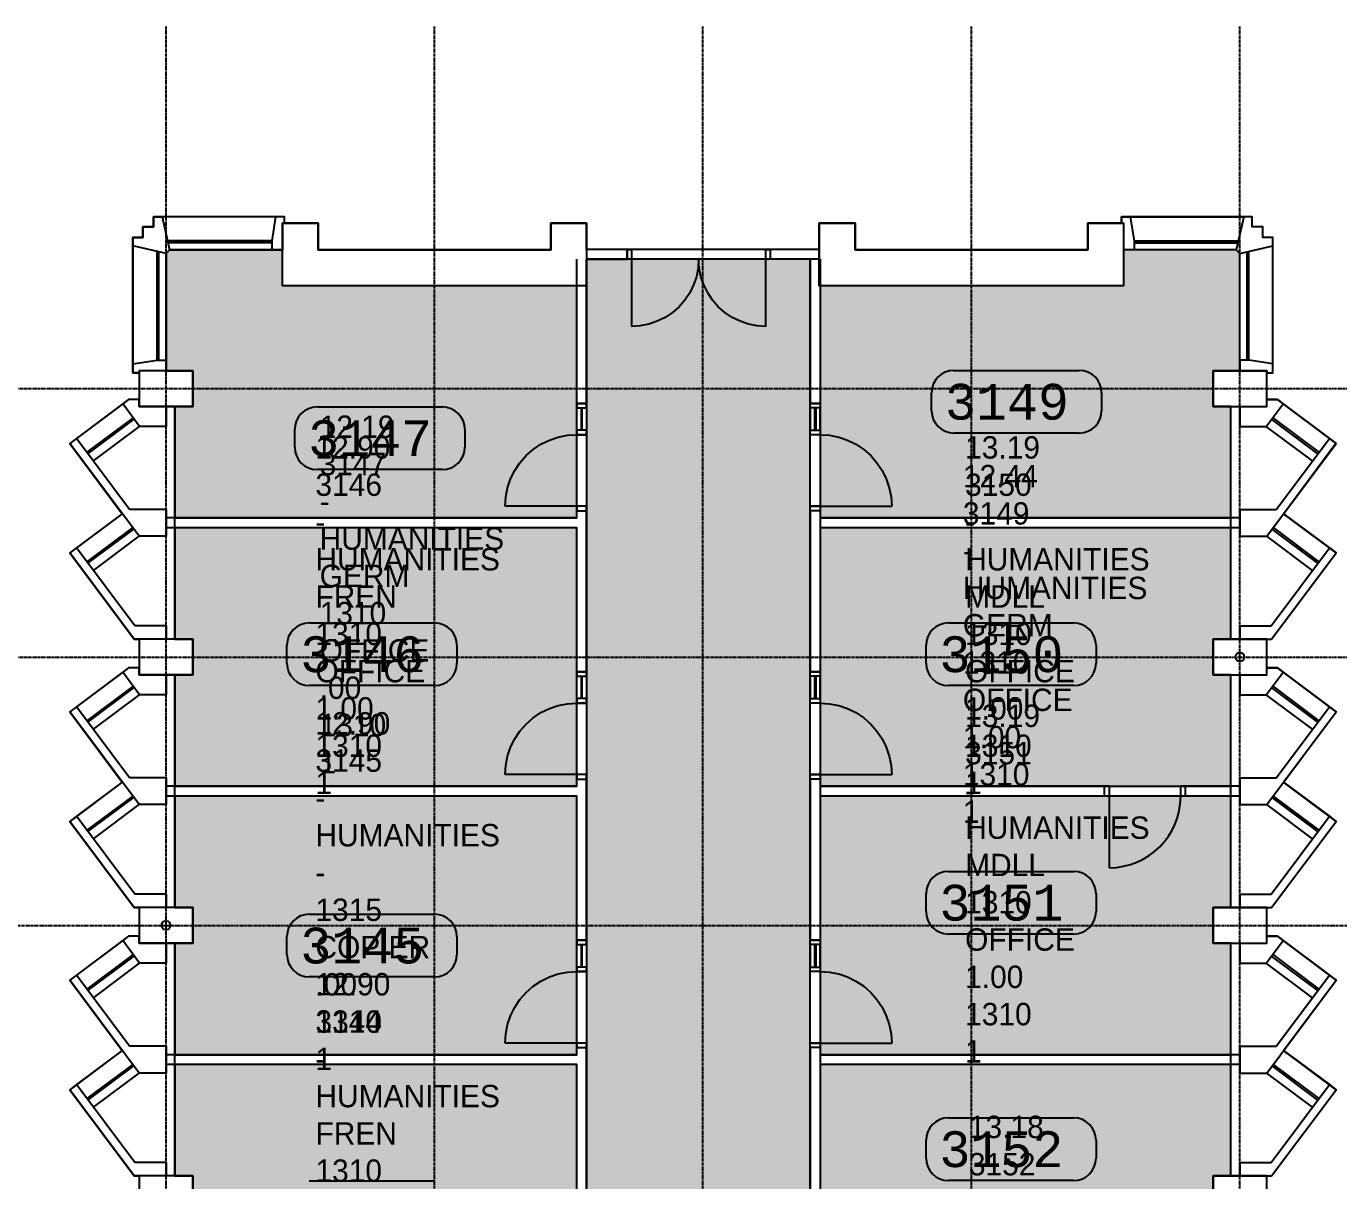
# Model space of a CAD drawing. Header units: millimetres. Extents: x -67062 to 59842, y -55557 to 30708.
# Drawn here: x 14726 to 29393, y 17804 to 30708 of the extents above; entities that cross this region are included whole.
import ezdxf

# ---------------------------------------------------------------- set-up
doc = ezdxf.new("R2010")
doc.units = ezdxf.units.MM
doc.header["$MEASUREMENT"] = 0
doc.linetypes.add('PCENTRE', pattern=[50.8, 31.75, -6.35, 6.35, -6.35])
doc.linetypes.add('PCENTRE2', pattern=[28.575, 19.05, -3.175, 3.175, -3.175])
for name, color, linetype in [('Boundaries_and_building_grids', 140, 'PCENTRE2'), ('BRICK_WALLS_P4', 1, 'CONTINUOUS'), ('COLUMNS_P5', 5, 'CONTINUOUS'), ('DR', 8, 'CONTINUOUS'), ('GROS$', 1, 'CONTINUOUS'), ('HL-TMP', 7, 'CONTINUOUS'), ('RM$', 5, 'CONTINUOUS'), ('RM$TXT', 5, 'CONTINUOUS'), ('SAPSE_P7', 9, 'CONTINUOUS'), ('TEXT', 7, 'CONTINUOUS'), ('WA', 6, 'CONTINUOUS'), ('WA_EXT', 7, 'CONTINUOUS'), ('WN', 4, 'CONTINUOUS')]:
    doc.layers.add(name, color=color, linetype=linetype)
doc.styles.add('MONOTXT', font='monotxt.shx')

msp = doc.modelspace()

# ---------------------------------------------------------------- hatches: boundary and pattern name
at = {"layer": 'HL-TMP', "linetype": 'Continuous', "true_color": 0xffff00}
h = msp.add_hatch(color=2, dxfattribs=at)
h.paths.add_polyline_path([(-10767, -27742), (-10912, -27742), (-10912, -27592), (-11133, -27592), (-11345, -27255), (-13079, -27255), (-13292, -27592), (-13512, -27592), (-13512, -27742), (-13657, -27742), (-13657, -32257), (-12397, -32257), (-10767, -32257)], flags=0)
h.paths.add_polyline_path([(5687, -32042), (5588, -32042), (5588, -31897), (168, -31897), (168, -33127), (168, -34787), (5588, -34787), (5588, -34642), (5687, -34642)], flags=0)
h.paths.add_polyline_path([(5687, -29042), (5588, -29042), (5588, -27252), (4488, -27252), (4488, -27742), (4088, -27742), (4088, -27252), (168, -27252), (168, -30127), (168, -31787), (5588, -31787), (5588, -31642), (5687, -31642)], flags=0)
h.paths.add_polyline_path([(-34822, -41912), (-35819, -41912), (-37657, -41912), (-37657, -46642), (-37512, -46642), (-37512, -46742), (-34912, -46742), (-34912, -46242), (-34822, -46242)], flags=0)
h.paths.add_polyline_path([(-30234, -41912), (-31197, -41912), (-34712, -41912), (-34712, -46242), (-34512, -46242), (-34512, -46742), (-31912, -46742), (-31912, -46642), (-31512, -46642), (-31512, -46742), (-30234, -46741)], flags=0)
h.paths.add_polyline_path([(-25767, -41912), (-28197, -41912), (-30124, -41912), (-30124, -46741), (-28912, -46742), (-28912, -46642), (-28512, -46642), (-28512, -46742), (-25912, -46742), (-25912, -46642), (-25767, -46642)], flags=0)
h.paths.add_polyline_path([(-22767, -41912), (-25197, -41912), (-25657, -41912), (-25657, -46642), (-25512, -46642), (-25512, -46742), (-22912, -46742), (-22912, -46642), (-22767, -46642)], flags=0)
h.paths.add_polyline_path([(-19767, -41912), (-22197, -41912), (-22657, -41912), (-22657, -46642), (-22512, -46642), (-22512, -46742), (-19912, -46742), (-19912, -46642), (-19767, -46642)], flags=0)
h.paths.add_polyline_path([(-16767, -41912), (-19197, -41912), (-19657, -41912), (-19657, -46642), (-19512, -46642), (-19512, -46742), (-16912, -46742), (-16912, -46642), (-16767, -46642)], flags=0)
h.paths.add_polyline_path([(-13767, -41912), (-16197, -41912), (-16657, -41912), (-16657, -46642), (-16512, -46642), (-16512, -46742), (-13912, -46742), (-13912, -46642), (-13767, -46642)], flags=0)
h.paths.add_polyline_path([(-10767, -41912), (-13197, -41912), (-13657, -41912), (-13657, -46642), (-13512, -46642), (-13512, -46742), (-10912, -46742), (-10912, -46642), (-10767, -46642)], flags=0)
h.paths.add_polyline_path([(-7767, -41912), (-10197, -41912), (-10657, -41912), (-10657, -46642), (-10512, -46642), (-10512, -46742), (-7912, -46742), (-7912, -46642), (-7767, -46642)], flags=0)
h.paths.add_polyline_path([(-4767, -41912), (-7197, -41912), (-7657, -41912), (-7657, -46642), (-7512, -46642), (-7512, -46742), (-4912, -46742), (-4912, -46642), (-4767, -46642)], flags=0)
h.paths.add_polyline_path([(-1767, -41912), (-4197, -41912), (-4657, -41912), (-4657, -46642), (-4512, -46642), (-4512, -46742), (-1912, -46742), (-1912, -46242), (-1767, -46242)], flags=0)
h.paths.add_polyline_path([(1233, -42397), (-1050, -42397), (-1657, -42397), (-1657, -46242), (-1512, -46242), (-1512, -46742), (1088, -46742), (1088, -46642), (1233, -46642)], flags=0)
h.paths.add_polyline_path([(5688, -42542), (5588, -42542), (5588, -42142), (5688, -42142), (5688, -40897), (168, -40897), (168, -42127), (168, -42287), (1343, -42287), (1343, -46642), (1488, -46642), (1488, -46742), (4088, -46742), (4088, -46642), (4488, -46642), (4488, -46742), (5648, -46742), (5687, -46702), (5687, -45542), (5588, -45542), (5588, -45142), (5688, -45142)], flags=0)
h.paths.add_polyline_path([(5588, -37897), (168, -37897), (168, -39127), (168, -40787), (5688, -40787), (5688, -39542), (5588, -39542)], flags=0)
h.paths.add_polyline_path([(-61767, -37877), (-60072, -37877), (-60072, -36887), (-60072, -36397), (-64412, -36397), (-64412, -36542), (-64612, -36542), (-64612, -39142), (-64412, -39142), (-64412, -39542), (-64712, -39542), (-64712, -40852), (-64673, -40892), (-63412, -40892), (-63412, -40492), (-61767, -40492)], flags=0)
h.paths.add_polyline_path([(-60072, -33842), (-60072, -33397), (-64412, -33397), (-64412, -33542), (-64612, -33542), (-64612, -36142), (-64412, -36142), (-64412, -36287), (-60072, -36287)], flags=0)
h.paths.add_polyline_path([(-60072, -30827), (-60072, -30397), (-64412, -30397), (-64412, -30542), (-64612, -30542), (-64612, -33142), (-64412, -33142), (-64412, -33287), (-60072, -33287)], flags=0)
h.paths.add_polyline_path([(-60072, -27857), (-60072, -27397), (-64412, -27397), (-64412, -27542), (-64612, -27542), (-64612, -30142), (-64412, -30142), (-64412, -30287), (-60072, -30287)], flags=0)
h.paths.add_polyline_path([(-60072, -24857), (-60072, -24397), (-64412, -24397), (-64412, -24542), (-64612, -24542), (-64612, -27142), (-64412, -27142), (-64412, -27287), (-60072, -27287)], flags=0)
h.paths.add_polyline_path([(-60072, -21857), (-60072, -21397), (-64412, -21397), (-64412, -21542), (-64612, -21542), (-64612, -24142), (-64412, -24142), (-64412, -24287), (-60072, -24287)], flags=0)
h.paths.add_polyline_path([(-60072, -18857), (-60072, -18397), (-64412, -18397), (-64412, -18542), (-64612, -18542), (-64612, -21142), (-64412, -21142), (-64412, -21287), (-60072, -21287)], flags=0)
h.paths.add_polyline_path([(-60072, -15857), (-60072, -15397), (-64412, -15397), (-64412, -15542), (-64612, -15542), (-64612, -18142), (-64412, -18142), (-64412, -18287), (-60072, -18287)], flags=0)
h.paths.add_polyline_path([(-60072, -12857), (-60072, -12397), (-64412, -12397), (-64412, -12542), (-64612, -12542), (-64612, -15142), (-64412, -15142), (-64412, -15287), (-60072, -15287)], flags=0)
h.paths.add_polyline_path([(-60072, -9857), (-60072, -9397), (-64412, -9397), (-64412, -9542), (-64612, -9542), (-64612, -12142), (-64412, -12142), (-64412, -12287), (-60072, -12287)], flags=0)
h.paths.add_polyline_path([(-60072, -6857), (-60072, -6397), (-64412, -6397), (-64412, -6542), (-64612, -6542), (-64612, -9142), (-64412, -9142), (-64412, -9287), (-60072, -9287)], flags=0)
h.paths.add_polyline_path([(-60072, -3827), (-60072, -3397), (-64412, -3397), (-64412, -3542), (-64612, -3542), (-64612, -6142), (-64412, -6142), (-64412, -6287), (-60072, -6287)], flags=0)
h.paths.add_polyline_path([(-60072, -827), (-60072, -252), (-64412, -252), (-64412, -542), (-64612, -542), (-64612, -3142), (-64412, -3142), (-64412, -3287), (-60072, -3287)], flags=0)
h.paths.add_polyline_path([(-60072, 2143), (-60072, 2603), (-64412, 2603), (-64412, 2458), (-64612, 2458), (-64612, 308), (-64412, 308), (-64412, -142), (-60072, -142)], flags=0)
h.paths.add_polyline_path([(-60072, 5143), (-60072, 5603), (-64412, 5603), (-64412, 5458), (-64612, 5458), (-64612, 2858), (-64412, 2858), (-64412, 2713), (-60072, 2713)], flags=0)
h.paths.add_polyline_path([(-60072, 8143), (-60072, 8603), (-64412, 8603), (-64412, 8458), (-64612, 8458), (-64612, 5858), (-64412, 5858), (-64412, 5713), (-60072, 5713)], flags=0)
h.paths.add_polyline_path([(-60072, 11143), (-60072, 11603), (-64412, 11603), (-64412, 11458), (-64612, 11458), (-64612, 8858), (-64412, 8858), (-64412, 8713), (-60072, 8713)], flags=0)
h.paths.add_polyline_path([(-60072, 14143), (-60072, 14603), (-64412, 14603), (-64412, 14458), (-64612, 14458), (-64612, 11858), (-64412, 11858), (-64412, 11713), (-60072, 11713)], flags=0)
h.paths.add_polyline_path([(-64612, 17458), (-64612, 14858), (-64412, 14858), (-64412, 14713), (-60072, 14713), (-60072, 17603), (-64412, 17603), (-64412, 17458)], flags=0)
h.paths.add_polyline_path([(-64612, 20458), (-64612, 17858), (-64412, 17858), (-64412, 17713), (-60072, 17713), (-60072, 19213), (-60122, 19213), (-60122, 20603), (-64412, 20603), (-64412, 20458)], flags=0)
h.paths.add_polyline_path([(-60122, 23143), (-60122, 23603), (-64412, 23603), (-64412, 23458), (-64612, 23458), (-64612, 20858), (-64412, 20858), (-64412, 20713), (-60122, 20713)], flags=0)
h.paths.add_polyline_path([(-60122, 27808), (-63412, 27808), (-63412, 28208), (-63530, 28208), (-64673, 28208), (-64712, 28168), (-64712, 26858), (-64412, 26858), (-64412, 26458), (-64612, 26458), (-64612, 23858), (-64412, 23858), (-64412, 23713), (-60122, 23713), (-60122, 25343)], flags=0)
h.paths.add_polyline_path([(-52812, 26458), (-53012, 26458), (-53012, 26858), (-52713, 26858), (-52713, 28168), (-52752, 28208), (-54012, 28208), (-54012, 27808), (-57302, 27808), (-57302, 25343), (-57302, 23713), (-53012, 23713), (-53012, 23858), (-52812, 23858)], flags=0)
h.paths.add_polyline_path([(-52812, 23458), (-53012, 23458), (-53012, 23603), (-57302, 23603), (-57302, 22343), (-57302, 20713), (-53012, 20713), (-53012, 20858), (-52812, 20858)], flags=0)
h.paths.add_polyline_path([(-52713, -33542), (-53012, -33542), (-53012, -33397), (-57352, -33397), (-57352, -34642), (-57352, -36287), (-53012, -36287), (-53012, -36142), (-52712, -36142)], flags=0)
h.paths.add_polyline_path([(-52712, -36542), (-53012, -36542), (-53012, -36397), (-57352, -36397), (-57352, -37687), (-57352, -37877), (-55647, -37877), (-55647, -40492), (-54002, -40492), (-54002, -40892), (-52752, -40892), (-52713, -40852), (-52713, -39542), (-53012, -39542), (-53012, -39142), (-52712, -39142)], flags=0)
h.paths.add_polyline_path([(-55757, -37987), (-58957, -37987), (-61657, -37987), (-61657, -40492), (-60012, -40492), (-60012, -40892), (-59798, -40892), (-59332, -41358), (-59185, -41419), (-58229, -41419), (-58083, -41358), (-57616, -40892), (-57402, -40892), (-57402, -40492), (-55757, -40492)], flags=0)
h.paths.add_polyline_path([(-53012, 11858), (-52812, 11858), (-52812, 14458), (-53012, 14458), (-53012, 14603), (-57352, 14603), (-57352, 10343), (-57352, 10213), (-52812, 10213), (-52812, 11458), (-53012, 11458)], flags=0)
h.paths.add_polyline_path([(-52687, -542), (-57352, -542), (-57352, -1627), (-57352, -4787), (-52687, -4787), (-52687, -3542), (-53012, -3542), (-53012, -3142), (-52687, -3142)], flags=0)
h.paths.add_polyline_path([(20878, 14143), (20878, 16103), (16388, 16103), (16388, 14858), (16588, 14858), (16588, 14458), (16388, 14458), (16388, 13213), (20878, 13213)], flags=0)
h.paths.add_polyline_path([(20878, 19103), (16388, 19103), (16388, 17858), (16588, 17858), (16588, 17458), (16388, 17458), (16388, 16213), (20878, 16213), (20878, 17143)], flags=0)
h.paths.add_polyline_path([(28288, -542), (27988, -542), (27988, 53), (23598, 53), (23598, -1692), (23598, -3287), (27988, -3287), (27988, -3142), (28288, -3142)], flags=0)
h.paths.add_polyline_path([(20878, 25103), (16388, 25103), (16388, 23858), (16588, 23858), (16588, 23458), (16388, 23458), (16388, 22213), (20878, 22213), (20878, 23143)], flags=0)
h.paths.add_polyline_path([(20878, 27808), (17588, 27808), (17588, 28208), (16327, 28208), (16288, 28168), (16288, 26858), (16588, 26858), (16588, 26458), (16388, 26458), (16388, 25213), (20878, 25213), (20878, 26143)], flags=0)
h.paths.add_polyline_path([(28188, 26458), (27988, 26458), (27988, 26858), (28288, 26858), (28288, 28168), (28248, 28208), (26988, 28208), (26988, 27808), (23598, 27808), (23598, 25343), (23598, 25213), (28188, 25213)], flags=0)
h.paths.add_polyline_path([(27988, 23858), (28188, 23858), (28188, 25103), (23598, 25103), (23598, 22343), (23598, 22213), (28188, 22213), (28188, 23458), (27988, 23458)], flags=0)
h.paths.add_polyline_path([(28188, 20458), (27988, 20458), (27988, 20858), (28188, 20858), (28188, 22103), (23598, 22103), (23598, 19343), (23598, 19213), (28188, 19213)], flags=0)
h.paths.add_polyline_path([(28188, 19103), (23598, 19103), (23598, 16343), (23598, 16213), (28188, 16213), (28188, 17458), (27988, 17458), (27988, 17858), (28188, 17858)], flags=0)
h.paths.add_polyline_path([(28188, 16103), (23598, 16103), (23598, 13343), (23598, 13343), (23598, 13213), (28188, 13213), (28188, 14458), (27988, 14458), (27988, 14858), (28188, 14858)], flags=0)
h.paths.add_polyline_path([(27988, 11858), (28188, 11858), (28188, 13103), (23598, 13103), (23598, 10343), (23598, 10213), (28188, 10213), (28188, 11458), (27988, 11458)], flags=0)
h.paths.add_polyline_path([(27988, 8858), (28188, 8858), (28188, 10103), (23598, 10103), (23598, 7343), (23598, 7180), (28287, 7180), (28288, 8458), (27988, 8458)], flags=0)
h.paths.add_polyline_path([(28287, 7070), (23598, 7070), (23598, 4343), (23598, 4246), (28287, 4248), (28288, 5458), (27988, 5458), (27988, 5858), (28288, 5858)], flags=0)
h.paths.add_polyline_path([(20928, -9397), (16588, -9397), (16588, -9542), (16263, -9542), (16263, -12142), (16588, -12142), (16588, -12287), (20928, -12287), (20928, -11247)], flags=0)
h.paths.add_polyline_path([(20928, -12802), (20928, -12397), (16588, -12397), (16588, -12542), (16263, -12542), (16263, -15142), (16588, -15142), (16588, -15287), (20928, -15287)], flags=0)
h.paths.add_polyline_path([(20928, -15802), (20928, -15397), (16588, -15397), (16588, -15542), (16263, -15542), (16263, -18142), (16588, -18142), (16588, -18342), (20928, -18342)], flags=0)
h.paths.add_polyline_path([(20928, -18857), (20928, -18452), (16588, -18452), (16588, -18542), (16263, -18542), (16263, -21142), (16588, -21142), (16588, -21287), (20928, -21287)], flags=0)
h.paths.add_polyline_path([(20928, -21857), (20928, -21397), (16588, -21397), (16588, -21542), (16263, -21542), (16263, -24142), (16588, -24142), (16588, -24287), (20928, -24287)], flags=0)
h.paths.add_polyline_path([(20668, -27857), (20668, -27397), (16588, -27397), (16588, -29042), (16288, -29042), (16288, -30142), (16588, -30142), (16588, -30287), (20668, -30287)], flags=0)
h.paths.add_polyline_path([(20668, -30827), (20668, -30397), (16588, -30397), (16588, -30542), (16288, -30542), (16288, -33142), (16588, -33142), (16588, -33287), (20668, -33287)], flags=0)
h.paths.add_polyline_path([(20668, -33857), (20668, -33397), (16588, -33397), (16588, -33542), (16288, -33542), (16288, -36142), (16588, -36142), (16588, -36287), (20668, -36287)], flags=0)
h.paths.add_polyline_path([(20668, -36887), (20668, -36397), (16588, -36397), (16588, -36542), (16288, -36542), (16288, -39142), (16588, -39142), (16588, -39542), (16288, -39542), (16288, -40852), (16327, -40892), (17578, -40892), (17578, -40492), (19223, -40492), (19223, -37877), (20668, -37877)], flags=0)
h.paths.add_polyline_path([(25233, -37987), (22033, -37987), (19333, -37987), (19333, -40492), (20978, -40492), (20978, -40892), (21192, -40892), (21658, -41358), (21805, -41419), (22761, -41419), (22907, -41358), (23140, -41125), (23374, -40892), (23588, -40892), (23588, -40492), (25233, -40492)], flags=0)
h.paths.add_polyline_path([(28188, -36542), (27988, -36542), (27988, -36397), (23898, -36397), (23898, -37687), (23898, -37877), (25343, -37877), (25343, -40492), (26988, -40492), (26988, -40892), (28248, -40892), (28288, -40852), (28288, -39542), (27988, -39542), (27988, -39142), (28188, -39142)], flags=0)
h.paths.add_polyline_path([(28188, -33542), (27988, -33542), (27988, -33397), (23898, -33397), (23898, -34657), (23898, -36287), (27988, -36287), (27988, -36142), (28188, -36142)], flags=0)
h.paths.add_polyline_path([(28188, -30542), (27988, -30542), (27988, -30397), (23898, -30397), (23898, -31627), (23898, -33287), (27988, -33287), (27988, -33142), (28188, -33142)], flags=0)
h.paths.add_polyline_path([(28188, -27542), (27988, -27542), (27988, -27397), (23898, -27397), (23898, -28657), (23898, -30287), (27988, -30287), (27988, -30142), (28188, -30142)], flags=0)
h.paths.add_polyline_path([(28188, -24542), (27988, -24542), (27988, -24397), (23898, -24397), (23898, -25657), (23898, -27287), (27988, -27287), (27988, -27142), (28188, -27142)], flags=0)
h.paths.add_polyline_path([(28188, -21542), (27988, -21542), (27988, -21397), (23898, -21397), (23898, -22657), (23898, -24287), (27988, -24287), (27988, -24142), (28188, -24142)], flags=0)
h.paths.add_polyline_path([(28188, -18542), (27988, -18542), (27988, -18397), (23898, -18397), (23898, -19657), (23898, -21287), (27988, -21287), (27988, -21142), (28188, -21142)], flags=0)
h.paths.add_polyline_path([(28188, -15542), (27988, -15542), (27988, -15142), (28188, -15142), (28188, -13897), (23898, -13897), (23898, -15157), (23898, -18287), (27988, -18287), (27988, -18142), (28188, -18142)], flags=0)
h.paths.add_polyline_path([(28188, -9542), (27988, -9542), (27988, -9397), (23898, -9397), (23898, -10657), (23898, -13787), (28188, -13787), (28188, -12542), (27988, -12542), (27988, -12142), (28188, -12142)], flags=0)
h.paths.add_polyline_path([(28288, -6542), (27988, -6542), (27988, -6142), (28288, -6142), (28288, -3542), (27988, -3542), (27988, -3397), (23898, -3397), (23898, -4657), (23898, -9287), (27988, -9287), (27988, -9142), (28288, -9142)], flags=0)
at = {"layer": 'HL-TMP', "linetype": 'Continuous', "true_color": 0x666666}
h = msp.add_hatch(color=251, dxfattribs=at)
h.paths.add_polyline_path([(-16822, -34092), (-19602, -34092), (-19602, -34882), (-19602, -40092), (-17412, -40092), (-16822, -40092), (-16822, -38882)], flags=0)
h.paths.add_polyline_path([(14588, 6341), (14422, 6741), (13621, 7542), (13221, 7708), (8855, 7708), (8455, 7542), (7653, 6741), (7488, 6341), (7488, 4358), (14588, 4358)], flags=0)
h.paths.add_polyline_path([(-43912, 6341), (-44078, 6741), (-44879, 7542), (-45279, 7708), (-49645, 7708), (-50045, 7542), (-50847, 6741), (-51012, 6341), (-51012, 4358), (-43912, 4358)], flags=0)
h.paths.add_polyline_path([(-43912, -27542), (-51012, -27542), (-51012, -29525), (-50847, -29925), (-50045, -30726), (-49645, -30892), (-45279, -30892), (-44879, -30726), (-44078, -29925), (-43912, -29525)], flags=0)
h.paths.add_polyline_path([(14588, -27542), (7488, -27542), (7488, -29525), (7653, -29925), (8455, -30726), (8855, -30892), (13221, -30892), (13621, -30726), (14422, -29925), (14588, -29525)], flags=0)
h.paths.add_polyline_path([(-10822, -34092), (-13982, -34092), (-13982, -39982), (-12402, -39982), (-10822, -39982)], flags=0)
h.paths.add_polyline_path([(23488, 4343), (23488, 7343), (23488, 10343), (23488, 13343), (23488, 16343), (23488, 19343), (23488, 22343), (23488, 25343), (23488, 28103), (20988, 28103), (20988, 26143), (20988, 23143), (20988, 20143), (20988, 17143), (20988, 14143), (20988, 12736), (20988, 11331), (20988, 9928), (20988, 6811), (20988, 5308), (20988, 3958), (20183, 3958), (16313, 3958), (16313, 2933), (16313, 308), (20928, 308), (20928, -92), (21391, -92), (22991, -92), (23488, -92), (23488, 1343)], flags=0)
h.paths.add_polyline_path([(21038, -202), (21038, -24397), (16588, -24397), (16588, -24542), (14813, -24542), (14813, -27142), (16588, -27142), (16588, -27287), (20778, -27287), (20778, -37877), (23788, -37877), (23788, -3397), (23488, -3397), (23488, -202)], flags=0)
h.paths.add_polyline_path([(-1767, -24542), (-1767, -27142), (7263, -27142), (7263, -24542)], flags=0)
h.paths.add_polyline_path([(-1512, -27252), (58, -27252), (58, -32367), (-1512, -32367)], flags=0)
h.paths.add_polyline_path([(-10602, -33982), (-10602, -40202), (-9322, -40202), (-9322, -33982)], flags=0)
h.paths.add_polyline_path([(-34912, -32367), (-34912, -33982), (58, -33982), (58, -32367)], flags=0)
h.paths.add_polyline_path([(58, -38327), (58, -34092), (-1512, -34092), (-1512, -40202), (-1657, -40202), (-1657, -41752), (-1657, -42287), (-1050, -42287), (58, -42287), (58, -42127), (58, -39127)], flags=0)
h.paths.add_polyline_path([(-1767, -40202), (-2903, -40202), (-8302, -40202), (-9212, -40202), (-9212, -41752), (-9212, -41802), (-7197, -41802), (-4197, -41802), (-1767, -41802), (-1767, -41752)], flags=0)
h.paths.add_polyline_path([(-37712, -40202), (-37712, -41802), (-9322, -41802), (-9322, -40202), (-14202, -40202), (-14202, -39602), (-16602, -39602), (-16602, -40202), (-19822, -40202), (-19822, -39602), (-22222, -39602), (-22222, -40202)], flags=0)
h.paths.add_polyline_path([(-36512, -27252), (-36512, -40202), (-34912, -40202), (-34912, -27252)], flags=0)
h.paths.add_polyline_path([(-31602, -33982), (-30322, -33982), (-30322, -40202), (-31602, -40202)], flags=0)
h.paths.add_polyline_path([(-43687, -24542), (-43687, -27142), (-34712, -27142), (-34712, -24542)], flags=0)
h.paths.add_polyline_path([(-59962, 14603), (-59962, -37877), (-57462, -37877), (-57462, -27142), (-51237, -27142), (-51237, -24542), (-57462, -24542), (-57462, -142), (-57352, -142), (-57352, 308), (-52737, 308), (-52737, 3958), (-57462, 3958), (-57462, 14603)], flags=0)
h.paths.add_polyline_path([(-57412, 25343), (-57412, 28103), (-60012, 28103), (-60012, 25343), (-60012, 23143), (-60012, 20143), (-60012, 19213), (-59962, 19213), (-59962, 17143), (-59962, 14713), (-57462, 14713), (-57462, 16213), (-57412, 16213), (-57412, 16343), (-57412, 19343), (-57412, 22343)], flags=0)
h.paths.add_polyline_path([(-43687, 3958), (-43687, -142), (-42412, -142), (-42412, 1158), (-34712, 1158), (-34712, -142), (-31912, -142), (-31912, 8), (-31512, 8), (-31512, -92), (-31292, -92), (-31079, -429), (-29345, -429), (-29133, -92), (-28912, -92), (-28912, 58), (-28512, 58), (-28512, -92), (-28292, -92), (-28079, -429), (-26345, -429), (-26133, -92), (-25912, -92), (-25912, 58), (-25512, 58), (-25512, -92), (-25292, -92), (-25079, -429), (-23345, -429), (-23133, -92), (-22912, -92), (-22912, 58), (-22512, 58), (-22512, -92), (-22292, -92), (-22079, -429), (-20345, -429), (-20133, -92), (-19912, -92), (-19912, 58), (-19512, 58), (-19512, -92), (-19292, -92), (-19079, -429), (-17345, -429), (-17133, -92), (-16912, -92), (-16912, 58), (-16512, 58), (-16512, -92), (-16292, -92), (-16079, -429), (-14345, -429), (-14133, -92), (-13912, -92), (-13912, 58), (-13512, 58), (-13512, -92), (-13292, -92), (-13079, -429), (-11345, -429), (-11133, -92), (-10912, -92), (-10912, 58), (-10512, 58), (-10512, -92), (-10292, -92), (-10079, -429), (-8345, -429), (-8133, -92), (-7912, -92), (-7912, 58), (-7512, 58), (-7512, -92), (-7292, -92), (-7079, -429), (-5345, -429), (-5133, -92), (-4912, -92), (-4912, 8), (-1767, 8), (-1767, 1158), (5988, 1158), (5988, -142), (7263, -142), (7263, 3958)], flags=0)
h.paths.add_polyline_path([(-32062, -142), (-34712, -142), (-34712, -27142), (-31787, -27142), (-31787, -26921), (-31575, -26709), (-31575, -24975), (-31787, -24763), (-31787, -24542), (-32312, -24542), (-32312, -24142), (-31787, -24142), (-31787, -23921), (-31575, -23709), (-31575, -21975), (-31787, -21763), (-31787, -21542), (-32312, -21542), (-32312, -21142), (-31787, -21142), (-31787, -20921), (-31575, -20709), (-31575, -18975), (-31787, -18763), (-31787, -18542), (-32312, -18542), (-32312, -18142), (-31787, -18142), (-31787, -17921), (-31575, -17709), (-31575, -15975), (-31787, -15763), (-31787, -15542), (-32312, -15542), (-32312, -15142), (-31787, -15142), (-31787, -14921), (-31575, -14709), (-31575, -12975), (-31787, -12763), (-31787, -12542), (-32312, -12542), (-32312, -12142), (-31787, -12142), (-31787, -11921), (-31575, -11709), (-31575, -9975), (-31787, -9763), (-31787, -9542), (-32312, -9542), (-32312, -9142), (-31787, -9142), (-31787, -8921), (-31575, -8709), (-31575, -6975), (-31787, -6763), (-31787, -6542), (-32312, -6542), (-32312, -6142), (-31787, -6142), (-31787, -5921), (-31575, -5709), (-31575, -3975), (-31787, -3763), (-31787, -3542), (-32312, -3542), (-32312, -3142), (-31787, -3142), (-31787, -2921), (-31575, -2709), (-31575, -975), (-31787, -763), (-31787, -542), (-32062, -542)], flags=0)
h.paths.add_polyline_path([(-4637, -27142), (-1767, -27142), (-1767, 8), (-4512, 8), (-4512, -142), (-4362, -142), (-4362, -542), (-4637, -542), (-4637, -763), (-4849, -975), (-4849, -2709), (-4637, -2921), (-4637, -3142), (-4312, -3142), (-4312, -3542), (-4637, -3542), (-4637, -3763), (-4849, -3975), (-4849, -5709), (-4637, -5921), (-4637, -6142), (-4312, -6142), (-4312, -6542), (-4637, -6542), (-4637, -6763), (-4849, -6975), (-4849, -8709), (-4637, -8921), (-4637, -9142), (-4312, -9142), (-4312, -9542), (-4637, -9542), (-4637, -9763), (-4849, -9975), (-4849, -11709), (-4637, -11921), (-4637, -12142), (-4312, -12142), (-4312, -12542), (-4637, -12542), (-4637, -12763), (-4849, -12975), (-4849, -14709), (-4637, -14921), (-4637, -15142), (-4312, -15142), (-4312, -15542), (-4637, -15542), (-4637, -15763), (-4849, -15975), (-4849, -17709), (-4637, -17921), (-4637, -18142), (-4312, -18142), (-4312, -18542), (-4637, -18542), (-4637, -18763), (-4849, -18975), (-4849, -20709), (-4637, -20921), (-4637, -21142), (-4312, -21142), (-4312, -21542), (-4637, -21542), (-4637, -21763), (-4849, -21975), (-4849, -23709), (-4637, -23921), (-4637, -24142), (-4312, -24142), (-4312, -24542), (-4637, -24542), (-4637, -24763), (-4849, -24975), (-4849, -26709), (-4637, -26921)], flags=0)
h.paths.add_polyline_path([(33, 3958), (1033, 3958), (1033, 5658), (1233, 5658), (1233, 12958), (33, 12958)], flags=0)
at = {"layer": 'HL-TMP', "linetype": 'Continuous', "true_color": 0xcccc66}
h = msp.add_hatch(color=53, dxfattribs=at)
h.paths.add_polyline_path([(20878, 22103), (16388, 22103), (16388, 20858), (16588, 20858), (16588, 20458), (16388, 20458), (16388, 19213), (20878, 19213), (20878, 20143)], flags=0)
h.paths.add_polyline_path([(20928, -8192), (20928, -7897), (16263, -7897), (16263, -9142), (16588, -9142), (16588, -9287), (20928, -9287)], flags=0)

# ---------------------------------------------------------------- linework, layer by layer
at = {"layer": 'Boundaries_and_building_grids', "color": 140, "linetype": 'PCENTRE', "lineweight": -3}
for p, q in [((16288, -43392), (16288, 30708)), ((19288, -43392), (19288, 30708)), ((22288, -43392), (22288, 30708)), ((25288, -43392), (25288, 30708)), ((28288, -43392), (28288, 30708)), ((13788, 26658), (30638, 26658)), ((13788, 23658), (30638, 23658)), ((-67062, 20658), (30638, 20658))]:
    msp.add_line(p, q, dxfattribs=at)
at = {"layer": 'BRICK_WALLS_P4', "linetype": 'Continuous'}
for p, q in [((21440, 28213), (20988, 28213)), ((20988, 28213), (20988, 28103)), ((21440, 28213), (21440, 28103)), ((23588, 28213), (23040, 28213)), ((23040, 28213), (23040, 28103)), ((23588, 28213), (23588, 28103)), ((20988, 28103), (20988, 28103)), ((20988, 28103), (21440, 28103)), ((23538, 28103), (23040, 28103)), ((23588, 28103), (23488, 28103))]:
    msp.add_line(p, q, dxfattribs=at)
at = {"layer": 'COLUMNS_P5', "linetype": 'Continuous'}
for points in [[(17588, 28508), (17988, 28508), (17988, 28208), (19278, 28208), (20588, 28208), (20588, 28508), (20988, 28508), (20988, 27808), (17588, 27808)], [(25288, 28208), (26588, 28208), (26588, 28508), (26988, 28508), (26988, 27808), (25288, 27808), (23588, 27808), (23588, 28508), (23988, 28508), (23988, 28208)]]:
    msp.add_lwpolyline(points, close=True, dxfattribs=at)
for points in [[(16588, 26458), (16588, 26858), (15988, 26858), (15988, 26458), (16588, 26458)], [(28588, 26458), (28588, 26858), (27988, 26858), (27988, 26458), (28588, 26458)], [(16588, 23458), (16588, 23858), (15988, 23858), (15988, 23458), (16588, 23458)], [(28588, 23458), (28588, 23858), (27988, 23858), (27988, 23458), (28588, 23458)], [(16588, 20458), (16588, 20858), (15988, 20858), (15988, 20458), (16588, 20458)], [(28588, 20458), (28588, 20858), (27988, 20858), (27988, 20458), (28588, 20458)], [(16588, 17458), (16588, 17858), (15988, 17858), (15988, 17458), (16588, 17458)], [(28588, 17458), (28588, 17858), (27988, 17858), (27988, 17458), (28588, 17458)]]:
    msp.add_lwpolyline(points, dxfattribs=at)
at = {"layer": 'COLUMNS_P5', "linetype": 'Continuous', "lineweight": -3}
for centre in [(28288, 23658), (16288, 20658)]:
    msp.add_circle(centre, 50, dxfattribs=at)
at = {"layer": 'DR', "linetype": 'Continuous'}
for p, q in [((21490, 28103), (21490, 27353)), ((22990, 27353), (22990, 28103)), ((20878, 26193), (20878, 26443)), ((20928, 26443), (20928, 26193)), ((20938, 26193), (20938, 26443)), ((20988, 26443), (20988, 26193)), ((23488, 26443), (23488, 26193)), ((23538, 26193), (23538, 26443)), ((23548, 26443), (23548, 26193)), ((23598, 26193), (23598, 26443)), ((20878, 25343), (20078, 25343)), ((23598, 25343), (24398, 25343)), ((20878, 23193), (20878, 23443)), ((20928, 23443), (20928, 23193)), ((20938, 23193), (20938, 23443)), ((20988, 23443), (20988, 23193)), ((23488, 23443), (23488, 23193)), ((23538, 23193), (23538, 23443)), ((23548, 23443), (23548, 23193)), ((23598, 23193), (23598, 23443)), ((20878, 22343), (20078, 22343)), ((23598, 22343), (24398, 22343)), ((26827, 22103), (26827, 21303)), ((20878, 20193), (20878, 20443)), ((20928, 20443), (20928, 20193)), ((20938, 20193), (20938, 20443)), ((20988, 20443), (20988, 20193)), ((23488, 20443), (23488, 20193)), ((23538, 20193), (23538, 20443)), ((23548, 20443), (23548, 20193)), ((23598, 20193), (23598, 20443)), ((20878, 19343), (20078, 19343)), ((23598, 19343), (24398, 19343))]:
    msp.add_line(p, q, dxfattribs=at)
at = {"layer": 'DR'}
for p, q in [((22240, 28103), (22234, 28005)), ((22247, 28005), (22240, 28103)), ((22215, 27909), (22183, 27816)), ((22234, 28005), (22215, 27909)), ((22266, 27909), (22247, 28005)), ((22297, 27816), (22266, 27909)), ((22140, 27728), (22085, 27646)), ((22183, 27816), (22140, 27728)), ((22341, 27728), (22297, 27816)), ((22395, 27646), (22341, 27728)), ((22085, 27646), (22021, 27573)), ((22460, 27573), (22395, 27646)), ((21865, 27454), (21777, 27410)), ((21947, 27508), (21865, 27454)), ((22021, 27573), (21947, 27508)), ((22534, 27508), (22460, 27573)), ((22615, 27454), (22534, 27508)), ((22703, 27410), (22615, 27454)), ((21588, 27359), (21490, 27353)), ((21684, 27379), (21588, 27359)), ((21777, 27410), (21684, 27379)), ((22796, 27379), (22703, 27410)), ((22892, 27359), (22796, 27379)), ((22990, 27353), (22892, 27359)), ((20572, 26082), (20671, 26116)), ((20671, 26116), (20773, 26136)), ((20773, 26136), (20878, 26143)), ((23598, 26143), (23702, 26136)), ((23702, 26136), (23805, 26116)), ((23805, 26116), (23904, 26082)), ((20312, 25909), (20391, 25978)), ((20391, 25978), (20478, 26036)), ((20478, 26036), (20572, 26082)), ((23904, 26082), (23998, 26036)), ((23998, 26036), (24085, 25978)), ((24085, 25978), (24163, 25909)), ((20185, 25743), (20243, 25830)), ((20243, 25830), (20312, 25909)), ((24163, 25909), (24232, 25830)), ((24232, 25830), (24291, 25743)), ((20139, 25649), (20185, 25743)), ((24291, 25743), (24337, 25649)), ((20085, 25447), (20105, 25550)), ((20105, 25550), (20139, 25649)), ((24337, 25649), (24370, 25550)), ((24370, 25550), (24391, 25447)), ((20078, 25343), (20085, 25447)), ((24391, 25447), (24398, 25343)), ((20391, 22978), (20478, 23036)), ((20478, 23036), (20572, 23082)), ((20572, 23082), (20671, 23116)), ((20671, 23116), (20773, 23136)), ((20773, 23136), (20878, 23143)), ((23598, 23143), (23702, 23136)), ((23702, 23136), (23805, 23116)), ((23805, 23116), (23904, 23082)), ((23904, 23082), (23998, 23036)), ((23998, 23036), (24085, 22978)), ((20243, 22830), (20312, 22909)), ((20312, 22909), (20391, 22978)), ((24085, 22978), (24163, 22909)), ((24163, 22909), (24232, 22830)), ((20139, 22649), (20185, 22743)), ((20185, 22743), (20243, 22830)), ((24232, 22830), (24291, 22743)), ((24291, 22743), (24337, 22649)), ((20105, 22550), (20139, 22649)), ((24337, 22649), (24370, 22550)), ((20078, 22343), (20085, 22447)), ((20085, 22447), (20105, 22550)), ((24370, 22550), (24391, 22447)), ((24391, 22447), (24398, 22343)), ((20572, 20082), (20671, 20116)), ((20671, 20116), (20773, 20136)), ((20773, 20136), (20878, 20143)), ((23598, 20143), (23702, 20136)), ((23702, 20136), (23805, 20116)), ((23805, 20116), (23904, 20082)), ((20312, 19909), (20391, 19978)), ((20391, 19978), (20478, 20036)), ((20478, 20036), (20572, 20082)), ((23904, 20082), (23998, 20036)), ((23998, 20036), (24085, 19978)), ((24085, 19978), (24163, 19909)), ((20185, 19743), (20243, 19830)), ((20243, 19830), (20312, 19909)), ((24163, 19909), (24232, 19830)), ((24232, 19830), (24291, 19743)), ((20139, 19649), (20185, 19743)), ((24291, 19743), (24337, 19649)), ((20085, 19447), (20105, 19550)), ((20105, 19550), (20139, 19649)), ((24337, 19649), (24370, 19550)), ((24370, 19550), (24391, 19447)), ((20078, 19343), (20085, 19447)), ((24391, 19447), (24398, 19343))]:
    msp.add_line(p, q, dxfattribs=at)
at = {"layer": 'DR', "linetype": 'Continuous'}
for points in [[(21440, 28103), (21440, 28213), (21490, 28213), (21490, 28103), (21440, 28103)], [(22990, 28103), (22990, 28213), (23040, 28213), (23040, 28103), (22990, 28103)], [(20878, 26443), (20988, 26443), (20988, 26493), (20878, 26493), (20878, 26443)], [(23598, 26443), (23488, 26443), (23488, 26493), (23598, 26493), (23598, 26443)], [(20878, 26143), (20988, 26143), (20988, 26193), (20878, 26193), (20878, 26143)], [(23598, 26143), (23488, 26143), (23488, 26193), (23598, 26193), (23598, 26143)], [(20878, 25293), (20988, 25293), (20988, 25343), (20878, 25343), (20878, 25293)], [(23598, 25293), (23488, 25293), (23488, 25343), (23598, 25343), (23598, 25293)], [(20878, 23443), (20988, 23443), (20988, 23493), (20878, 23493), (20878, 23443)], [(23598, 23443), (23488, 23443), (23488, 23493), (23598, 23493), (23598, 23443)], [(20878, 23143), (20988, 23143), (20988, 23193), (20878, 23193), (20878, 23143)], [(23598, 23143), (23488, 23143), (23488, 23193), (23598, 23193), (23598, 23143)], [(20878, 22293), (20988, 22293), (20988, 22343), (20878, 22343), (20878, 22293)], [(23598, 22293), (23488, 22293), (23488, 22343), (23598, 22343), (23598, 22293)], [(26777, 22103), (26777, 22213), (26827, 22213), (26827, 22103), (26777, 22103)], [(27627, 22103), (27627, 22213), (27677, 22213), (27677, 22103), (27627, 22103)], [(20878, 20443), (20988, 20443), (20988, 20493), (20878, 20493), (20878, 20443)], [(23598, 20443), (23488, 20443), (23488, 20493), (23598, 20493), (23598, 20443)], [(20878, 20143), (20988, 20143), (20988, 20193), (20878, 20193), (20878, 20143)], [(23598, 20143), (23488, 20143), (23488, 20193), (23598, 20193), (23598, 20143)], [(20878, 19293), (20988, 19293), (20988, 19343), (20878, 19343), (20878, 19293)], [(23598, 19293), (23488, 19293), (23488, 19343), (23598, 19343), (23598, 19293)]]:
    msp.add_lwpolyline(points, dxfattribs=at)
msp.add_arc((26827, 22103), 800, 269.9975, 359.9975, dxfattribs=at)
at = {"layer": 'GROS$', "linetype": 'Continuous', "flags": 128}
for points in [[(28588, 17536), (28588, 17858), (28643, 17858), (29363, 18821), (28776, 19260), (29363, 20045), (28707, 20536), (28588, 20536), (28588, 20858), (28643, 20858), (29363, 21821), (28776, 22260), (29363, 23045), (28707, 23536), (28588, 23536), (28588, 23858), (28643, 23858), (29363, 24821), (28776, 25260), (29359, 26049), (28707, 26536), (28588, 26536), (28588, 26835), (28623, 26835), (28658, 26835), (28658, 28346), (28546, 28346), (28546, 28467), (28425, 28467), (28425, 28578), (26964, 28578), (26964, 28508), (26588, 28508), (26588, 28208), (23988, 28208), (23988, 28508), (23588, 28508), (23588, 28213), (20988, 28213), (20988, 28508), (20588, 28508), (20588, 28208), (17988, 28208), (17988, 28508), (17611, 28508), (17611, 28578), (16150, 28578), (16150, 28467), (16029, 28467), (16029, 28346), (15918, 28346), (15918, 26835), (15988, 26835), (15988, 26536), (15868, 26536), (15212, 26045), (15799, 25260), (15212, 24821), (15932, 23858), (15988, 23858), (15988, 23536), (15868, 23536), (15212, 23045), (15799, 22260), (15212, 21821), (15932, 20858), (15988, 20858), (15988, 20536), (15868, 20536), (15212, 20045), (15799, 19260), (15212, 18821), (15932, 17858), (15988, 17858), (15988, 17536)], [(23488, 16343), (23488, 19343), (23598, 19343), (23598, 19213), (28188, 19213), (28188, 20458), (27988, 20458), (27988, 20858), (28188, 20858), (28188, 22103), (23598, 22103), (23598, 19343), (23488, 19343), (23488, 22343), (23598, 22343), (23598, 22213), (28188, 22213), (28188, 23458), (27988, 23458), (27988, 23858), (28188, 23858), (28188, 25103), (23598, 25103), (23598, 22343), (23488, 22343), (23488, 25343), (23598, 25343), (23598, 25213), (28188, 25213), (28188, 26458), (27988, 26458), (27988, 26858), (28288, 26858), (28288, 28168), (28248, 28208), (26988, 28208), (26988, 27808), (23598, 27808), (23598, 25343), (23488, 25343), (23488, 28103), (20988, 28103), (20988, 26143), (20878, 26143), (20878, 27808), (17588, 27808), (17588, 28208), (16327, 28208), (16288, 28168), (16288, 26858), (16588, 26858), (16588, 26458), (16388, 26458), (16388, 25213), (20878, 25213), (20878, 26143), (20988, 26143), (20988, 23143), (20878, 23143), (20878, 25103), (16388, 25103), (16388, 23858), (16588, 23858), (16588, 23458), (16388, 23458), (16388, 22213), (20878, 22213), (20878, 23143), (20988, 23143), (20988, 20143), (20878, 20143), (20878, 22103), (16388, 22103), (16388, 20858), (16588, 20858), (16588, 20458), (16388, 20458), (16388, 19213), (20878, 19213), (20878, 20143), (20988, 20143), (20988, 17143)], [(20878, 17143), (20878, 19103), (16388, 19103), (16388, 17858), (16588, 17858), (16588, 17458)], [(27988, 17458), (27988, 17858), (28188, 17858), (28188, 19103), (23598, 19103), (23598, 16343)]]:
    msp.add_lwpolyline(points, dxfattribs=at)
at = {"layer": 'RM$', "linetype": 'Continuous', "flags": 128}
for points in [[(20878, 27808), (17588, 27808), (17588, 28208), (16327, 28208), (16288, 28168), (16288, 26858), (16588, 26858), (16588, 26458), (16388, 26458), (16388, 25213), (20878, 25213), (20878, 26143)], [(28188, 26458), (27988, 26458), (27988, 26858), (28288, 26858), (28288, 28168), (28248, 28208), (26988, 28208), (26988, 27808), (23598, 27808), (23598, 25343), (23598, 25213), (28188, 25213)], [(20878, 25103), (16388, 25103), (16388, 23858), (16588, 23858), (16588, 23458), (16388, 23458), (16388, 22213), (20878, 22213), (20878, 23143)], [(27988, 23858), (28188, 23858), (28188, 25103), (23598, 25103), (23598, 22343), (23598, 22213), (28188, 22213), (28188, 23458), (27988, 23458)], [(20878, 22103), (16388, 22103), (16388, 20858), (16588, 20858), (16588, 20458), (16388, 20458), (16388, 19213), (20878, 19213), (20878, 20143)], [(28188, 20458), (27988, 20458), (27988, 20858), (28188, 20858), (28188, 22103), (23598, 22103), (23598, 19343), (23598, 19213), (28188, 19213)], [(20878, 19103), (16388, 19103), (16388, 17858), (16588, 17858), (16588, 17458), (16388, 17458), (16388, 16213), (20878, 16213), (20878, 17143)], [(28188, 19103), (23598, 19103), (23598, 16343), (23598, 16213), (28188, 16213), (28188, 17458), (27988, 17458), (27988, 17858), (28188, 17858)]]:
    msp.add_lwpolyline(points, close=True, dxfattribs=at)
msp.add_lwpolyline([(23488, 16343), (23488, 19343), (23488, 22343), (23488, 25343), (23488, 28103), (20988, 28103), (20988, 26143), (20988, 23143), (20988, 20143), (20988, 17143)], dxfattribs=at)
at = {"layer": 'SAPSE_P7', "linetype": 'Continuous'}
for p, q in [((25093, 26861), (26493, 26861)), ((24843, 26411), (24843, 26611)), ((26743, 26611), (26743, 26411)), ((17977, 26453), (19377, 26453)), ((17727, 26003), (17727, 26203)), ((19627, 26203), (19627, 26003)), ((26493, 26161), (25093, 26161)), ((19377, 25753), (17977, 25753))]:
    msp.add_line(p, q, dxfattribs=at)
for centre, start, end in [((25093, 26611), 90, 180), ((26493, 26611), 0, 90), ((17977, 26203), 90, 180), ((19377, 26203), 0, 90), ((25093, 26411), 180, 270), ((26493, 26411), 270, 0), ((17977, 26003), 180, 270), ((19377, 26003), 270, 0)]:
    msp.add_arc(centre, 250, start, end, dxfattribs=at)
at = {"layer": 'TEXT', "color": 2, "linetype": 'Continuous'}
for p, q in [((17889, 24039), (19289, 24039)), ((25031, 24039), (26431, 24039)), ((17639, 23589), (17639, 23789)), ((19539, 23789), (19539, 23589)), ((24781, 23589), (24781, 23789)), ((26681, 23789), (26681, 23589)), ((19289, 23339), (17889, 23339)), ((26431, 23339), (25031, 23339)), ((25031, 21262), (26431, 21262)), ((24781, 20812), (24781, 21012)), ((26681, 21012), (26681, 20812)), ((17889, 20783), (19289, 20783)), ((26431, 20562), (25031, 20562)), ((17639, 20333), (17639, 20533)), ((19539, 20533), (19539, 20333)), ((19289, 20083), (17889, 20083)), ((25031, 18507), (26431, 18507)), ((24781, 18057), (24781, 18257)), ((26681, 18257), (26681, 18057)), ((17889, 17804), (19289, 17804)), ((26431, 17807), (25031, 17807))]:
    msp.add_line(p, q, dxfattribs=at)
for centre, start, end in [((17889, 23789), 90, 180), ((19289, 23789), 0, 90), ((25031, 23789), 90, 180), ((26431, 23789), 0, 90), ((17889, 23589), 180, 270), ((19289, 23589), 270, 0), ((25031, 23589), 180, 270), ((26431, 23589), 270, 0), ((25031, 21012), 90, 180), ((26431, 21012), 0, 90), ((17889, 20533), 90, 180), ((19289, 20533), 0, 90), ((25031, 20812), 180, 270), ((26431, 20812), 270, 0), ((17889, 20333), 180, 270), ((19289, 20333), 270, 0), ((25031, 18257), 90, 180), ((26431, 18257), 0, 90), ((25031, 18057), 180, 270), ((26431, 18057), 270, 0)]:
    msp.add_arc(centre, 250, start, end, dxfattribs=at)
at = {"layer": 'WA', "linetype": 'Continuous'}
for p, q in [((20878, 26493), (20878, 28103)), ((20988, 26493), (20988, 28103)), ((23488, 28103), (23488, 26493)), ((23598, 28103), (23598, 26493)), ((20878, 26493), (20988, 26493)), ((23598, 26493), (23488, 26493)), ((20878, 25293), (20988, 25293)), ((20878, 25213), (20878, 25293)), ((20988, 23493), (20988, 25293)), ((23488, 25293), (23488, 23493)), ((23598, 25293), (23488, 25293)), ((23598, 25293), (23598, 23493)), ((20878, 25213), (16288, 25213)), ((16288, 25213), (16288, 25103)), ((20878, 25103), (16288, 25103)), ((20878, 23493), (20878, 25103)), ((28288, 25213), (23598, 25213)), ((28288, 25103), (23598, 25103)), ((28288, 25213), (28288, 25103)), ((20878, 23493), (20988, 23493)), ((23598, 23493), (23488, 23493)), ((20878, 22213), (16288, 22213)), ((16288, 22213), (16288, 22103)), ((20878, 22293), (20988, 22293)), ((20878, 22213), (20878, 22293)), ((20988, 20493), (20988, 22293)), ((23488, 22293), (23488, 20493)), ((23598, 22293), (23488, 22293)), ((23598, 22293), (23598, 20493)), ((26827, 22213), (23598, 22213)), ((28287, 22213), (27627, 22213)), ((20878, 22103), (16288, 22103)), ((20878, 20493), (20878, 22103)), ((26827, 22103), (23598, 22103)), ((28287, 22103), (27627, 22103)), ((20878, 20493), (20988, 20493)), ((23598, 20493), (23488, 20493)), ((20878, 19293), (20988, 19293)), ((20878, 19213), (20878, 19293)), ((20988, 17493), (20988, 19293)), ((23598, 19293), (23488, 19293)), ((23488, 19293), (23488, 17493)), ((23598, 19293), (23598, 17493)), ((20878, 19213), (16288, 19213)), ((16288, 19213), (16288, 19103)), ((20878, 19103), (16288, 19103)), ((20878, 17493), (20878, 19103)), ((28288, 19213), (23598, 19213)), ((28288, 19103), (23598, 19103))]:
    msp.add_line(p, q, dxfattribs=at)
at = {"layer": 'WA_EXT', "linetype": 'Continuous'}
for p, q in [((16029, 28346), (16029, 28467)), ((16029, 28467), (16150, 28467)), ((16150, 28467), (16150, 28578)), ((16150, 28578), (16244, 28578)), ((16244, 28578), (16327, 28208)), ((17512, 28578), (17470, 28308)), ((17611, 28578), (17512, 28578)), ((17611, 28508), (17611, 28578)), ((26964, 28578), (27064, 28578)), ((26964, 28508), (26964, 28578)), ((27064, 28578), (27106, 28308)), ((28332, 28578), (28248, 28208)), ((28425, 28578), (28332, 28578)), ((28425, 28467), (28425, 28578)), ((28546, 28467), (28425, 28467)), ((28546, 28346), (28546, 28467)), ((15918, 28346), (16029, 28346)), ((15918, 28252), (15918, 28346)), ((17470, 28308), (17470, 28208)), ((27106, 28308), (27106, 28208)), ((28658, 28346), (28546, 28346)), ((28658, 28252), (28658, 28346)), ((16288, 28168), (15918, 28252)), ((16327, 28208), (16288, 28168)), ((17470, 28208), (17588, 28208)), ((27106, 28208), (26988, 28208)), ((28248, 28208), (28288, 28168)), ((28288, 28168), (28658, 28252)), ((15918, 26934), (16188, 26976)), ((15918, 26835), (15918, 26934)), ((16188, 26976), (16288, 26976)), ((16288, 26976), (16288, 26858)), ((28288, 26976), (28288, 26858)), ((28388, 26976), (28288, 26976)), ((28658, 26934), (28388, 26976)), ((28658, 26835), (28658, 26934)), ((15988, 26835), (15918, 26835)), ((28588, 26835), (28658, 26835)), ((15868, 26536), (15804, 26488)), ((15992, 26236), (15804, 26488)), ((15988, 26536), (15868, 26536)), ((16288, 26458), (16288, 26236)), ((28288, 26458), (28288, 26236)), ((28583, 26236), (28772, 26488)), ((28588, 26536), (28707, 26536)), ((28707, 26536), (28772, 26488)), ((16288, 26236), (15992, 26236)), ((28288, 26236), (28583, 26236)), ((15288, 26102), (15212, 26045)), ((15988, 25008), (15212, 26045)), ((15881, 25308), (15288, 26102)), ((28588, 25008), (29363, 26045)), ((28694, 25308), (29288, 26102)), ((29288, 26102), (29363, 26045)), ((16288, 25308), (15881, 25308)), ((16288, 25308), (16288, 25008)), ((28288, 25308), (28694, 25308)), ((28288, 25308), (28288, 25008)), ((16288, 25008), (15988, 25008)), ((28288, 25008), (28588, 25008)), ((15288, 24878), (15212, 24821)), ((15932, 23858), (15212, 24821)), ((15938, 24008), (15288, 24878)), ((28638, 24008), (29288, 24878)), ((28643, 23858), (29363, 24821)), ((29288, 24878), (29363, 24821)), ((16288, 24008), (15938, 24008)), ((16288, 24008), (16288, 23858)), ((28288, 24008), (28638, 24008)), ((28288, 24008), (28288, 23858)), ((16388, 23858), (15932, 23858)), ((28188, 23858), (28643, 23858)), ((16588, 23603), (16588, 23713)), ((15868, 23536), (15804, 23488)), ((15992, 23236), (15804, 23488)), ((15988, 23536), (15868, 23536)), ((28583, 23236), (28772, 23488)), ((28588, 23536), (28707, 23536)), ((28707, 23536), (28772, 23488)), ((16288, 23458), (16288, 23236)), ((28288, 23458), (28288, 23236)), ((16288, 23236), (15992, 23236)), ((28288, 23236), (28583, 23236)), ((15288, 23102), (15212, 23045)), ((15988, 22008), (15212, 23045)), ((15881, 22308), (15288, 23102)), ((28588, 22008), (29363, 23045)), ((28694, 22308), (29288, 23102)), ((29288, 23102), (29363, 23045)), ((16288, 22308), (15881, 22308)), ((16288, 22308), (16288, 22008)), ((28288, 22308), (28694, 22308)), ((28288, 22308), (28288, 22008)), ((16288, 22008), (15988, 22008)), ((28288, 22008), (28588, 22008)), ((15288, 21878), (15212, 21821)), ((15938, 21008), (15288, 21878)), ((28638, 21008), (29288, 21878)), ((29288, 21878), (29363, 21821)), ((15932, 20858), (15212, 21821)), ((28643, 20858), (29363, 21821)), ((16288, 21008), (15938, 21008)), ((16288, 21008), (16288, 20858)), ((28288, 21008), (28638, 21008)), ((28288, 21008), (28288, 20858)), ((16388, 20858), (15932, 20858)), ((28188, 20858), (28643, 20858)), ((16588, 20603), (16588, 20713)), ((27988, 20713), (27988, 20603)), ((15868, 20536), (15804, 20488)), ((15988, 20536), (15868, 20536)), ((28588, 20536), (28707, 20536)), ((28707, 20536), (28772, 20488)), ((15992, 20236), (15804, 20488)), ((16288, 20458), (16288, 20236)), ((28288, 20458), (28288, 20236)), ((28583, 20236), (28772, 20488)), ((15288, 20102), (15212, 20045)), ((15881, 19308), (15288, 20102)), ((16288, 20236), (15992, 20236)), ((28288, 20236), (28583, 20236)), ((28694, 19308), (29288, 20102)), ((29288, 20102), (29363, 20045)), ((15988, 19008), (15212, 20045)), ((28588, 19008), (29363, 20045)), ((16288, 19308), (15881, 19308)), ((16288, 19308), (16288, 19008)), ((28288, 19308), (28694, 19308)), ((28288, 19308), (28288, 19008)), ((16288, 19008), (15988, 19008)), ((28288, 19008), (28588, 19008)), ((15288, 18878), (15212, 18821)), ((15932, 17858), (15212, 18821)), ((15938, 18008), (15288, 18878)), ((28638, 18008), (29288, 18878)), ((28643, 17858), (29363, 18821)), ((29288, 18878), (29363, 18821)), ((16288, 18008), (15938, 18008)), ((16288, 18008), (16288, 17858)), ((28288, 18008), (28638, 18008)), ((28288, 18008), (28288, 17858)), ((16388, 17858), (15932, 17858)), ((28188, 17858), (28643, 17858))]:
    msp.add_line(p, q, dxfattribs=at)
for points in [[(17611, 28508), (17588, 28508), (17588, 28208)], [(26964, 28508), (26988, 28508), (26988, 28208)], [(16288, 26858), (15988, 26858), (15988, 26835)], [(28288, 26858), (28588, 26858), (28588, 26835)], [(16388, 23858), (16388, 26458), (15988, 26458), (15988, 26536)], [(28188, 23858), (28188, 26458), (28588, 26458), (28588, 26536)], [(16388, 20858), (16388, 23458), (15988, 23458), (15988, 23536)], [(28188, 20858), (28188, 23458), (28588, 23458), (28588, 23536)], [(16388, 17858), (16388, 20458), (15988, 20458), (15988, 20536)], [(28188, 17858), (28188, 20458), (28588, 20458), (28588, 20536)]]:
    msp.add_lwpolyline(points, dxfattribs=at)
at = {"layer": 'WN', "linetype": 'Continuous'}
for p, q in [((17512, 28578), (16244, 28578)), ((27064, 28578), (28332, 28578)), ((17470, 28308), (16305, 28308)), ((27106, 28308), (28271, 28308)), ((15918, 26934), (15918, 28252)), ((16188, 26976), (16188, 28191)), ((16208, 26976), (16208, 28187)), ((16288, 26976), (16288, 28168)), ((17470, 28288), (16309, 28288)), ((16327, 28208), (17470, 28208)), ((27106, 28288), (28266, 28288)), ((28248, 28208), (27106, 28208)), ((28288, 26976), (28288, 28168)), ((28368, 26976), (28368, 28187)), ((28388, 26976), (28388, 28191)), ((28658, 26934), (28658, 28252)), ((15804, 26488), (15288, 26102)), ((28772, 26488), (29288, 26102)), ((15920, 26332), (15404, 25946)), ((15416, 25930), (15932, 26316)), ((29159, 25930), (28643, 26316)), ((28655, 26332), (29171, 25946)), ((15476, 25850), (15992, 26236)), ((29099, 25850), (28583, 26236)), ((15799, 25260), (15288, 24878)), ((28776, 25260), (29288, 24878)), ((15916, 25104), (15404, 24722)), ((15416, 24706), (15928, 25088)), ((29159, 24706), (28648, 25088)), ((28660, 25104), (29171, 24722)), ((15476, 24626), (15988, 25008)), ((29099, 24626), (28588, 25008)), ((28288, 24008), (28638, 24008)), ((15804, 23488), (15288, 23102)), ((28772, 23488), (29288, 23102)), ((15920, 23332), (15404, 22946)), ((28655, 23332), (29171, 22946)), ((15416, 22930), (15932, 23316)), ((15476, 22850), (15992, 23236)), ((29099, 22850), (28583, 23236)), ((29159, 22930), (28643, 23316)), ((15799, 22260), (15288, 21878)), ((28776, 22260), (29288, 21878)), ((15916, 22104), (15404, 21722)), ((15416, 21706), (15928, 22088)), ((15476, 21626), (15988, 22008)), ((29099, 21626), (28588, 22008)), ((29159, 21706), (28648, 22088)), ((28660, 22104), (29171, 21722)), ((15804, 20488), (15288, 20102)), ((28772, 20488), (29288, 20102)), ((15920, 20332), (15404, 19946)), ((15416, 19930), (15932, 20316)), ((29159, 19930), (28643, 20316)), ((28655, 20332), (29171, 19946)), ((15476, 19850), (15992, 20236)), ((29099, 19850), (28583, 20236)), ((15799, 19260), (15288, 18878)), ((28776, 19260), (29288, 18878)), ((15916, 19104), (15404, 18722)), ((15416, 18706), (15928, 19088)), ((29159, 18706), (28648, 19088)), ((28660, 19104), (29171, 18722)), ((15476, 18626), (15988, 19008)), ((29099, 18626), (28588, 19008))]:
    msp.add_line(p, q, dxfattribs=at)

# ---------------------------------------------------------------- texts
at = {"layer": 'RM$TXT', "linetype": 'Continuous', "char_height": 250}
for s, insert, attachment_point in [('12.19^M^J3147^M^J-^M^JHUMANITIES^M^JGERM^M^J1310^M^JOFFICE^M^J.00^M^J1310^M^J1^M^J', (18005, 26357), 1), ('12.90^M^J3146^M^J-^M^JHUMANITIES^M^JFREN^M^J1310^M^JOFFICE^M^J1.00^M^J1310^M^J1^M^J', (17958, 22125), 7), ('13.19^M^J3150^M^J-^M^JHUMANITIES^M^JMDLL^M^J1310^M^JOFFICE^M^J1.00^M^J1310^M^J1^M^J', (25218, 22125), 7), ('12.44^M^J3149^M^J-^M^JHUMANITIES^M^JGERM^M^J1310^M^JOFFICE^M^J1.00^M^J1310^M^J1^M^J', (25193, 25805), 1), ('12.90^M^J3145^M^J-^M^JHUMANITIES^M^J-^M^J1315^M^JCOPIER^M^J.00^M^J1310^M^J1^M^J', (17958, 19041), 7), ('13.19^M^J3151^M^J-^M^JHUMANITIES^M^JMDLL^M^J1310^M^JOFFICE^M^J1.00^M^J1310^M^J1^M^J', (25218, 19125), 7), ('12.90^M^J3144^M^J-^M^JHUMANITIES^M^JFREN^M^J1310^M^JOFFICE^M^J1.00^M^J1310^M^J1^M^J', (17958, 16125), 7), ('13.18^M^J3152^M^J-^M^JHUMANITIES^M^JMDLL^M^J1310^M^JOFFICE^M^J1.00^M^J1310^M^J1^M^J', (25260, 18531), 1)]:
    msp.add_mtext(s, dxfattribs=dict(at, insert=insert, attachment_point=attachment_point))
at = {"layer": 'SAPSE_P7', "linetype": 'Continuous', "style": 'MONOTXT'}
for s, p in [('3149', (24993, 26311)), ('3147', (17877, 25903))]:
    msp.add_text(s, height=400, dxfattribs=at).set_placement(p)
at = {"layer": 'TEXT', "color": 2, "linetype": 'Continuous', "style": 'MONOTXT'}
for s, p in [('3146', (17789, 23489)), ('3150', (24931, 23489)), ('3151', (24931, 20712)), ('3145', (17789, 20233)), ('3152', (24931, 17957))]:
    msp.add_text(s, height=400, dxfattribs=at).set_placement(p)

doc.saveas('drawing.dxf')
